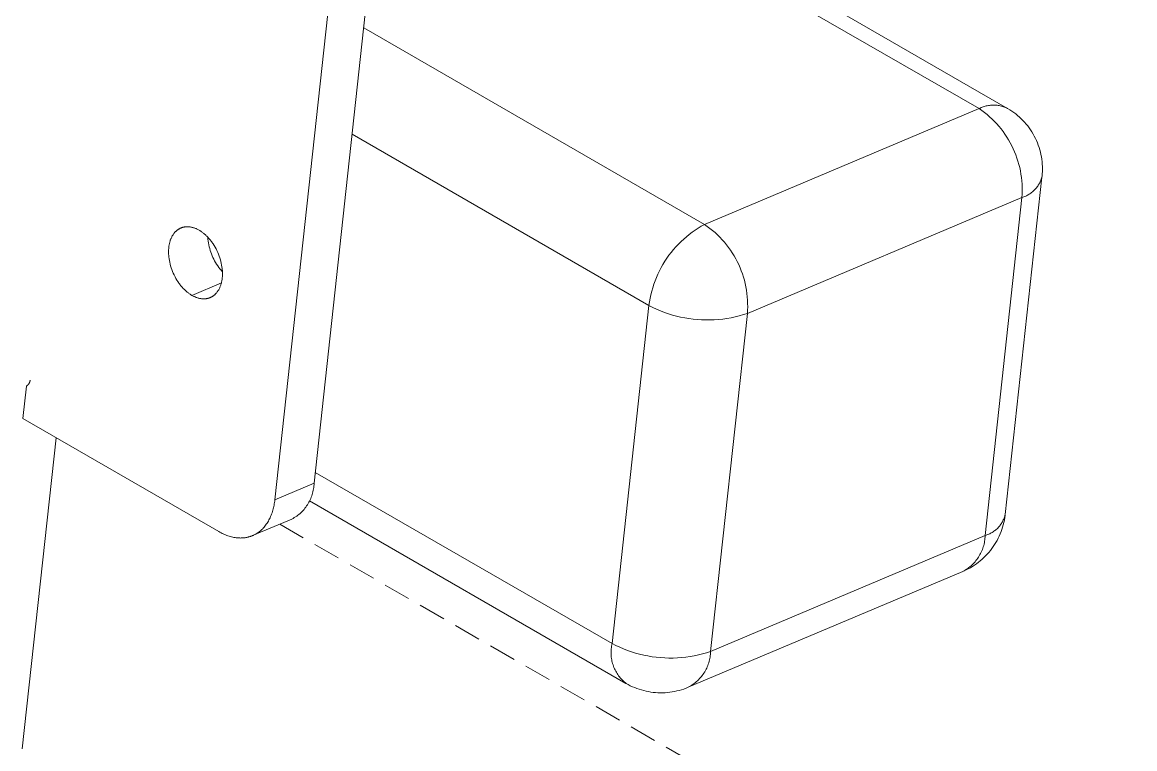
# Model space of a CAD drawing. Header units: millimetres. Extents: x -30 to 4992, y -440 to 3111.
# Drawn here: x 1571.4 to 1623.6, y 75.3 to 109.5 of the extents above; entities that cross this region are included whole.
import ezdxf

# ---------------------------------------------------------------- set-up
doc = ezdxf.new("R2010")
doc.units = ezdxf.units.MM
doc.linetypes.add('HIDDEN', pattern=[1.905, 1.27, -0.635])
doc.layers.add('ZANO_R', color=7, linetype='Continuous', lineweight=0)
doc.layers.add('ZANO_R_przerywana', color=7, linetype='HIDDEN', lineweight=0)

msp = doc.modelspace()

# ---------------------------------------------------------------- linework, layer by layer
at = {"layer": 'ZANO_R'}
for p, q in [((1585.113, 87.815), (1606.49, 284.129)), ((1583.271, 87.038), (1604.605, 282.949)), ((1608.226, 110.872), (1617.663, 105.424)), ((1616.33, 105.415), (1607.448, 110.543)), ((1587.442, 109.208), (1603.441, 99.971)), ((1616.518, 105.495), (1616.567, 105.511)), ((1616.567, 105.511), (1616.616, 105.525)), ((1616.616, 105.525), (1616.666, 105.538)), ((1616.666, 105.538), (1616.716, 105.549)), ((1616.716, 105.549), (1616.766, 105.558)), ((1616.766, 105.558), (1616.817, 105.565)), ((1616.817, 105.565), (1616.868, 105.571)), ((1616.868, 105.571), (1616.919, 105.575)), ((1616.919, 105.575), (1616.97, 105.577)), ((1616.97, 105.577), (1617.021, 105.577)), ((1617.021, 105.577), (1617.072, 105.576)), ((1617.072, 105.576), (1617.124, 105.572)), ((1617.124, 105.572), (1617.174, 105.567)), ((1617.174, 105.567), (1617.225, 105.561)), ((1617.225, 105.561), (1617.276, 105.552)), ((1617.276, 105.552), (1617.326, 105.542)), ((1617.326, 105.542), (1617.376, 105.53)), ((1617.376, 105.53), (1617.425, 105.517)), ((1617.425, 105.517), (1617.474, 105.501)), ((1617.474, 105.501), (1617.522, 105.484)), ((1603.441, 99.971), (1616.33, 105.415)), ((1616.33, 105.415), (1616.376, 105.438)), ((1616.33, 105.415), (1616.458, 105.325)), ((1616.376, 105.438), (1616.423, 105.459)), ((1616.423, 105.459), (1616.47, 105.478)), ((1616.458, 105.325), (1616.583, 105.231)), ((1616.47, 105.478), (1616.518, 105.495)), ((1616.583, 105.231), (1616.705, 105.133)), ((1616.705, 105.133), (1616.824, 105.03)), ((1616.824, 105.03), (1616.939, 104.923)), ((1617.522, 105.484), (1617.57, 105.466)), ((1617.57, 105.466), (1617.617, 105.445)), ((1617.617, 105.445), (1617.663, 105.424)), ((1617.67, 105.42), (1617.768, 105.36)), ((1617.768, 105.36), (1617.864, 105.298)), ((1617.864, 105.298), (1617.957, 105.232)), ((1617.957, 105.232), (1618.049, 105.163)), ((1618.049, 105.163), (1618.137, 105.091)), ((1618.137, 105.091), (1618.224, 105.016)), ((1618.224, 105.016), (1618.307, 104.937)), ((1616.939, 104.923), (1617.05, 104.813)), ((1617.05, 104.813), (1617.157, 104.699)), ((1617.157, 104.699), (1617.261, 104.581)), ((1617.261, 104.581), (1617.36, 104.46)), ((1617.36, 104.46), (1617.456, 104.336)), ((1618.307, 104.937), (1618.388, 104.856)), ((1618.388, 104.856), (1618.466, 104.772)), ((1618.466, 104.772), (1618.541, 104.686)), ((1618.541, 104.686), (1618.613, 104.597)), ((1618.613, 104.597), (1618.681, 104.505)), ((1618.681, 104.505), (1618.747, 104.411)), ((1600.831, 96.163), (1586.897, 104.207)), ((1617.456, 104.336), (1617.547, 104.208)), ((1617.547, 104.208), (1617.633, 104.077)), ((1617.633, 104.077), (1617.715, 103.944)), ((1617.715, 103.944), (1617.793, 103.808)), ((1618.747, 104.411), (1618.809, 104.315)), ((1618.809, 104.315), (1618.868, 104.217)), ((1618.868, 104.217), (1618.923, 104.117)), ((1618.923, 104.117), (1618.975, 104.015)), ((1618.975, 104.015), (1619.023, 103.911)), ((1617.793, 103.808), (1617.866, 103.669)), ((1617.866, 103.669), (1617.934, 103.528)), ((1617.934, 103.528), (1617.997, 103.384)), ((1619.023, 103.911), (1619.068, 103.806)), ((1619.068, 103.806), (1619.109, 103.699)), ((1619.109, 103.699), (1619.146, 103.591)), ((1619.146, 103.591), (1619.179, 103.481)), ((1619.179, 103.481), (1619.209, 103.371)), ((1617.997, 103.384), (1618.055, 103.239)), ((1618.055, 103.239), (1618.108, 103.092)), ((1618.108, 103.092), (1618.157, 102.942)), ((1618.157, 102.942), (1618.2, 102.792)), ((1619.209, 103.371), (1619.234, 103.259)), ((1619.234, 103.259), (1619.256, 103.147)), ((1619.256, 103.147), (1619.274, 103.034)), ((1619.274, 103.034), (1619.288, 102.92)), ((1619.288, 102.92), (1619.297, 102.806)), ((1618.2, 102.792), (1618.238, 102.64)), ((1618.238, 102.64), (1618.271, 102.487)), ((1618.271, 102.487), (1618.298, 102.332)), ((1619.297, 102.806), (1619.303, 102.692)), ((1619.303, 102.463), (1619.297, 102.349)), ((1619.303, 102.692), (1619.305, 102.577)), ((1619.305, 102.577), (1619.303, 102.463)), ((1619.283, 102.193), (1617.558, 86.353)), ((1618.298, 102.332), (1618.321, 102.177)), ((1618.321, 102.177), (1618.338, 102.021)), ((1618.338, 102.021), (1618.35, 101.865)), ((1618.35, 101.865), (1618.356, 101.708)), ((1619.133, 101.848), (1619.108, 101.809)), ((1619.156, 101.889), (1619.133, 101.848)), ((1619.177, 101.93), (1619.156, 101.889)), ((1619.197, 101.971), (1619.177, 101.93)), ((1619.216, 102.014), (1619.197, 101.971)), ((1619.233, 102.057), (1619.216, 102.014)), ((1619.249, 102.101), (1619.233, 102.057)), ((1619.263, 102.145), (1619.249, 102.101)), ((1619.276, 102.19), (1619.263, 102.145)), ((1619.287, 102.235), (1619.276, 102.19)), ((1619.297, 102.349), (1619.287, 102.235)), ((1618.353, 101.395), (1618.343, 101.239)), ((1618.357, 101.552), (1618.353, 101.395)), ((1618.356, 101.708), (1618.357, 101.552)), ((1618.56, 101.322), (1618.518, 101.302)), ((1618.601, 101.343), (1618.56, 101.322)), ((1618.642, 101.365), (1618.601, 101.343)), ((1618.682, 101.389), (1618.642, 101.365)), ((1618.721, 101.414), (1618.682, 101.389)), ((1618.759, 101.44), (1618.721, 101.414)), ((1618.796, 101.468), (1618.759, 101.44)), ((1618.832, 101.497), (1618.796, 101.468)), ((1618.868, 101.527), (1618.832, 101.497)), ((1618.902, 101.559), (1618.868, 101.527)), ((1618.935, 101.591), (1618.902, 101.559)), ((1618.967, 101.625), (1618.935, 101.591)), ((1618.998, 101.66), (1618.967, 101.625)), ((1619.027, 101.695), (1618.998, 101.66)), ((1619.055, 101.732), (1619.027, 101.695)), ((1619.082, 101.77), (1619.055, 101.732)), ((1619.108, 101.809), (1619.082, 101.77)), ((1618.343, 101.239), (1605.455, 95.794)), ((1616.614, 85.357), (1618.343, 101.239)), ((1618.388, 101.252), (1618.343, 101.239)), ((1618.432, 101.267), (1618.388, 101.252)), ((1618.475, 101.284), (1618.432, 101.267)), ((1618.518, 101.302), (1618.475, 101.284)), ((1578.753, 99.75), (1578.765, 99.757)), ((1578.765, 99.757), (1578.778, 99.765)), ((1578.778, 99.765), (1578.791, 99.772)), ((1578.791, 99.772), (1578.805, 99.779)), ((1578.805, 99.779), (1578.818, 99.786)), ((1578.818, 99.786), (1578.831, 99.792)), ((1578.831, 99.792), (1578.845, 99.798)), ((1578.845, 99.798), (1578.859, 99.804)), ((1578.859, 99.804), (1578.872, 99.81)), ((1578.872, 99.81), (1578.886, 99.815)), ((1578.886, 99.815), (1578.9, 99.82)), ((1578.9, 99.82), (1578.914, 99.825)), ((1578.914, 99.825), (1578.928, 99.83)), ((1578.928, 99.83), (1578.943, 99.834)), ((1578.943, 99.834), (1578.957, 99.838)), ((1578.957, 99.838), (1578.971, 99.842)), ((1578.971, 99.842), (1578.986, 99.845)), ((1578.986, 99.845), (1579.001, 99.848)), ((1579.001, 99.848), (1579.015, 99.851)), ((1579.015, 99.851), (1579.03, 99.853)), ((1579.03, 99.853), (1579.045, 99.856)), ((1579.045, 99.856), (1579.059, 99.858)), ((1579.059, 99.858), (1579.074, 99.859)), ((1579.074, 99.859), (1579.089, 99.861)), ((1579.089, 99.861), (1579.104, 99.862)), ((1579.104, 99.862), (1579.119, 99.863)), ((1579.119, 99.863), (1579.134, 99.864)), ((1579.134, 99.864), (1579.149, 99.864)), ((1579.149, 99.864), (1579.165, 99.864)), ((1579.165, 99.864), (1579.18, 99.864)), ((1579.18, 99.864), (1579.21, 99.863)), ((1579.21, 99.863), (1579.241, 99.86)), ((1579.241, 99.86), (1579.271, 99.857)), ((1579.271, 99.857), (1579.302, 99.853)), ((1579.302, 99.853), (1579.332, 99.848)), ((1579.332, 99.848), (1579.362, 99.842)), ((1579.362, 99.842), (1579.393, 99.834)), ((1579.393, 99.834), (1579.423, 99.826)), ((1579.423, 99.826), (1579.453, 99.817)), ((1579.453, 99.817), (1579.483, 99.808)), ((1579.483, 99.808), (1579.513, 99.797)), ((1579.513, 99.797), (1579.542, 99.786)), ((1579.542, 99.786), (1579.571, 99.773)), ((1579.571, 99.773), (1579.601, 99.76)), ((1579.601, 99.76), (1579.629, 99.747)), ((1603.002, 99.704), (1603.145, 99.798)), ((1603.145, 99.798), (1603.292, 99.887)), ((1603.292, 99.887), (1603.441, 99.971)), ((1603.441, 99.971), (1603.569, 99.881)), ((1603.569, 99.881), (1603.695, 99.787)), ((1603.695, 99.787), (1603.817, 99.688)), ((1578.364, 99.225), (1578.376, 99.256)), ((1578.376, 99.256), (1578.387, 99.288)), ((1578.387, 99.288), (1578.4, 99.318)), ((1578.4, 99.318), (1578.413, 99.348)), ((1578.413, 99.348), (1578.428, 99.378)), ((1578.428, 99.378), (1578.443, 99.407)), ((1578.443, 99.407), (1578.458, 99.435)), ((1578.458, 99.435), (1578.475, 99.463)), ((1578.475, 99.463), (1578.492, 99.49)), ((1578.492, 99.49), (1578.51, 99.517)), ((1578.51, 99.517), (1578.528, 99.542)), ((1578.528, 99.542), (1578.548, 99.567)), ((1578.548, 99.567), (1578.568, 99.591)), ((1578.568, 99.591), (1578.578, 99.603)), ((1578.578, 99.603), (1578.589, 99.614)), ((1578.589, 99.614), (1578.599, 99.625)), ((1578.599, 99.625), (1578.61, 99.636)), ((1578.61, 99.636), (1578.621, 99.647)), ((1578.621, 99.647), (1578.632, 99.658)), ((1578.632, 99.658), (1578.644, 99.668)), ((1578.644, 99.668), (1578.655, 99.678)), ((1578.655, 99.678), (1578.667, 99.688)), ((1578.667, 99.688), (1578.679, 99.697)), ((1578.679, 99.697), (1578.691, 99.707)), ((1578.691, 99.707), (1578.703, 99.716)), ((1578.703, 99.716), (1578.715, 99.725)), ((1578.715, 99.725), (1578.727, 99.733)), ((1578.727, 99.733), (1578.74, 99.742)), ((1578.74, 99.742), (1578.753, 99.75)), ((1579.629, 99.747), (1579.658, 99.732)), ((1579.658, 99.732), (1579.686, 99.717)), ((1579.686, 99.717), (1579.714, 99.702)), ((1579.714, 99.702), (1579.742, 99.685)), ((1579.742, 99.685), (1579.77, 99.668)), ((1579.77, 99.668), (1579.798, 99.649)), ((1579.798, 99.649), (1579.826, 99.63)), ((1579.826, 99.63), (1579.854, 99.61)), ((1579.854, 99.61), (1579.883, 99.589)), ((1579.883, 99.589), (1579.911, 99.567)), ((1579.911, 99.567), (1579.939, 99.544)), ((1579.939, 99.544), (1579.968, 99.52)), ((1579.968, 99.52), (1579.996, 99.496)), ((1579.996, 99.496), (1580.024, 99.47)), ((1580.024, 99.47), (1580.052, 99.443)), ((1580.052, 99.443), (1580.081, 99.416)), ((1580.081, 99.416), (1580.108, 99.387)), ((1580.108, 99.387), (1580.136, 99.358)), ((1580.132, 99.28), (1580.125, 99.369)), ((1580.142, 99.191), (1580.132, 99.28)), ((1580.136, 99.358), (1580.164, 99.327)), ((1580.164, 99.327), (1580.191, 99.296)), ((1580.191, 99.296), (1580.218, 99.264)), ((1580.218, 99.264), (1580.245, 99.232)), ((1580.245, 99.232), (1580.271, 99.198)), ((1602.338, 99.166), (1602.463, 99.282)), ((1602.463, 99.282), (1602.592, 99.395)), ((1602.592, 99.395), (1602.725, 99.503)), ((1602.725, 99.503), (1602.862, 99.606)), ((1602.862, 99.606), (1603.002, 99.704)), ((1603.817, 99.688), (1603.935, 99.586)), ((1603.935, 99.586), (1604.05, 99.479)), ((1604.05, 99.479), (1604.161, 99.369)), ((1604.161, 99.369), (1604.269, 99.254)), ((1604.269, 99.254), (1604.372, 99.137)), ((1578.282, 98.717), (1578.283, 98.754)), ((1578.282, 98.68), (1578.282, 98.717)), ((1578.283, 98.754), (1578.285, 98.79)), ((1578.285, 98.79), (1578.287, 98.825)), ((1578.287, 98.825), (1578.29, 98.86)), ((1578.29, 98.86), (1578.293, 98.894)), ((1578.293, 98.894), (1578.297, 98.928)), ((1578.297, 98.928), (1578.302, 98.962)), ((1578.302, 98.962), (1578.307, 98.995)), ((1578.307, 98.995), (1578.313, 99.029)), ((1578.313, 99.029), (1578.32, 99.062)), ((1578.32, 99.062), (1578.327, 99.095)), ((1578.327, 99.095), (1578.336, 99.128)), ((1578.336, 99.128), (1578.344, 99.161)), ((1578.344, 99.161), (1578.354, 99.193)), ((1578.354, 99.193), (1578.364, 99.225)), ((1580.155, 99.102), (1580.142, 99.191)), ((1580.171, 99.014), (1580.155, 99.102)), ((1580.19, 98.926), (1580.171, 99.014)), ((1580.212, 98.839), (1580.19, 98.926)), ((1580.236, 98.753), (1580.212, 98.839)), ((1580.264, 98.668), (1580.236, 98.753)), ((1580.271, 99.198), (1580.297, 99.163)), ((1580.297, 99.163), (1580.323, 99.128)), ((1580.323, 99.128), (1580.348, 99.092)), ((1580.348, 99.092), (1580.373, 99.056)), ((1580.373, 99.056), (1580.421, 98.98)), ((1580.421, 98.98), (1580.467, 98.903)), ((1580.467, 98.903), (1580.511, 98.823)), ((1580.511, 98.823), (1580.552, 98.741)), ((1580.552, 98.741), (1580.59, 98.658)), ((1601.878, 98.659), (1601.986, 98.791)), ((1601.986, 98.791), (1602.099, 98.92)), ((1602.099, 98.92), (1602.216, 99.045)), ((1602.216, 99.045), (1602.338, 99.166)), ((1604.372, 99.137), (1604.472, 99.016)), ((1604.472, 99.016), (1604.567, 98.891)), ((1604.567, 98.891), (1604.658, 98.764)), ((1604.658, 98.764), (1604.744, 98.633)), ((1578.283, 98.642), (1578.282, 98.68)), ((1578.284, 98.603), (1578.283, 98.642)), ((1578.286, 98.564), (1578.284, 98.603)), ((1578.288, 98.525), (1578.286, 98.564)), ((1578.292, 98.485), (1578.288, 98.525)), ((1578.296, 98.445), (1578.292, 98.485)), ((1578.306, 98.363), (1578.296, 98.445)), ((1578.32, 98.28), (1578.306, 98.363)), ((1578.337, 98.195), (1578.32, 98.28)), ((1578.357, 98.11), (1578.337, 98.195)), ((1580.295, 98.583), (1580.264, 98.668)), ((1580.328, 98.5), (1580.295, 98.583)), ((1580.364, 98.418), (1580.328, 98.5)), ((1580.404, 98.337), (1580.364, 98.418)), ((1580.445, 98.258), (1580.404, 98.337)), ((1580.49, 98.18), (1580.445, 98.258)), ((1580.59, 98.658), (1580.626, 98.573)), ((1580.626, 98.573), (1580.658, 98.488)), ((1580.658, 98.488), (1580.688, 98.402)), ((1580.688, 98.402), (1580.714, 98.316)), ((1580.714, 98.316), (1580.738, 98.23)), ((1580.738, 98.23), (1580.758, 98.145)), ((1601.491, 98.094), (1601.58, 98.24)), ((1601.58, 98.24), (1601.675, 98.383)), ((1601.675, 98.383), (1601.774, 98.523)), ((1601.774, 98.523), (1601.878, 98.659)), ((1604.744, 98.633), (1604.826, 98.499)), ((1604.826, 98.499), (1604.904, 98.363)), ((1604.904, 98.363), (1604.977, 98.224)), ((1604.977, 98.224), (1605.045, 98.083)), ((1578.38, 98.024), (1578.357, 98.11)), ((1578.406, 97.938), (1578.38, 98.024)), ((1578.436, 97.852), (1578.406, 97.938)), ((1578.468, 97.767), (1578.436, 97.852)), ((1578.504, 97.682), (1578.468, 97.767)), ((1578.543, 97.599), (1578.504, 97.682)), ((1580.537, 98.104), (1580.49, 98.18)), ((1580.587, 98.029), (1580.537, 98.104)), ((1580.639, 97.956), (1580.587, 98.029)), ((1580.694, 97.885), (1580.639, 97.956)), ((1580.751, 97.816), (1580.694, 97.885)), ((1580.81, 97.749), (1580.751, 97.816)), ((1580.758, 98.145), (1580.774, 98.061)), ((1580.774, 98.061), (1580.788, 97.977)), ((1580.788, 97.977), (1580.799, 97.895)), ((1580.799, 97.895), (1580.803, 97.855)), ((1580.803, 97.855), (1580.806, 97.815)), ((1580.806, 97.815), (1580.809, 97.776)), ((1580.809, 97.776), (1580.811, 97.737)), ((1580.811, 97.737), (1580.812, 97.698)), ((1580.812, 97.698), (1580.812, 97.661)), ((1601.253, 97.639), (1601.327, 97.793)), ((1601.327, 97.793), (1601.406, 97.945)), ((1601.406, 97.945), (1601.491, 98.094)), ((1605.045, 98.083), (1605.108, 97.94)), ((1605.108, 97.94), (1605.166, 97.794)), ((1605.166, 97.794), (1605.22, 97.647)), ((1578.584, 97.517), (1578.543, 97.599)), ((1578.627, 97.438), (1578.584, 97.517)), ((1578.673, 97.36), (1578.627, 97.438)), ((1578.721, 97.284), (1578.673, 97.36)), ((1578.746, 97.248), (1578.721, 97.284)), ((1578.771, 97.212), (1578.746, 97.248)), ((1578.797, 97.177), (1578.771, 97.212)), ((1578.823, 97.142), (1578.797, 97.177)), ((1578.849, 97.109), (1578.823, 97.142)), ((1579.38, 96.639), (1580.761, 97.222)), ((1580.74, 97.147), (1580.73, 97.115)), ((1580.75, 97.18), (1580.74, 97.147)), ((1580.759, 97.212), (1580.75, 97.18)), ((1580.767, 97.245), (1580.759, 97.212)), ((1580.774, 97.278), (1580.767, 97.245)), ((1580.781, 97.311), (1580.774, 97.278)), ((1580.787, 97.345), (1580.781, 97.311)), ((1580.792, 97.379), (1580.787, 97.345)), ((1580.797, 97.412), (1580.792, 97.379)), ((1580.801, 97.446), (1580.797, 97.412)), ((1580.805, 97.48), (1580.801, 97.446)), ((1580.807, 97.515), (1580.805, 97.48)), ((1580.809, 97.551), (1580.807, 97.515)), ((1580.811, 97.587), (1580.809, 97.551)), ((1580.812, 97.623), (1580.811, 97.587)), ((1580.812, 97.661), (1580.812, 97.623)), ((1601.009, 96.999), (1601.062, 97.162)), ((1601.062, 97.162), (1601.12, 97.323)), ((1601.12, 97.323), (1601.184, 97.482)), ((1601.184, 97.482), (1601.253, 97.639)), ((1605.22, 97.647), (1605.268, 97.498)), ((1605.268, 97.498), (1605.311, 97.347)), ((1605.311, 97.347), (1605.349, 97.195)), ((1605.349, 97.195), (1605.382, 97.042)), ((1578.876, 97.076), (1578.849, 97.109)), ((1578.903, 97.044), (1578.876, 97.076)), ((1578.93, 97.013), (1578.903, 97.044)), ((1578.958, 96.982), (1578.93, 97.013)), ((1578.986, 96.953), (1578.958, 96.982)), ((1579.014, 96.925), (1578.986, 96.953)), ((1579.042, 96.897), (1579.014, 96.925)), ((1579.07, 96.87), (1579.042, 96.897)), ((1579.098, 96.845), (1579.07, 96.87)), ((1579.127, 96.82), (1579.098, 96.845)), ((1579.155, 96.796), (1579.127, 96.82)), ((1579.183, 96.773), (1579.155, 96.796)), ((1579.212, 96.751), (1579.183, 96.773)), ((1579.24, 96.73), (1579.212, 96.751)), ((1579.268, 96.71), (1579.24, 96.73)), ((1579.297, 96.691), (1579.268, 96.71)), ((1579.325, 96.672), (1579.297, 96.691)), ((1579.353, 96.655), (1579.325, 96.672)), ((1579.38, 96.639), (1579.353, 96.655)), ((1579.408, 96.623), (1579.38, 96.639)), ((1579.436, 96.608), (1579.408, 96.623)), ((1580.392, 96.624), (1580.379, 96.616)), ((1580.404, 96.633), (1580.392, 96.624)), ((1580.416, 96.643), (1580.404, 96.633)), ((1580.427, 96.652), (1580.416, 96.643)), ((1580.439, 96.662), (1580.427, 96.652)), ((1580.45, 96.672), (1580.439, 96.662)), ((1580.462, 96.683), (1580.45, 96.672)), ((1580.473, 96.693), (1580.462, 96.683)), ((1580.484, 96.704), (1580.473, 96.693)), ((1580.495, 96.715), (1580.484, 96.704)), ((1580.505, 96.726), (1580.495, 96.715)), ((1580.516, 96.738), (1580.505, 96.726)), ((1580.526, 96.749), (1580.516, 96.738)), ((1580.546, 96.773), (1580.526, 96.749)), ((1580.566, 96.798), (1580.546, 96.773)), ((1580.584, 96.824), (1580.566, 96.798)), ((1580.602, 96.85), (1580.584, 96.824)), ((1580.62, 96.877), (1580.602, 96.85)), ((1580.636, 96.905), (1580.62, 96.877)), ((1580.652, 96.933), (1580.636, 96.905)), ((1580.667, 96.962), (1580.652, 96.933)), ((1580.681, 96.992), (1580.667, 96.962)), ((1580.694, 97.022), (1580.681, 96.992)), ((1580.707, 97.053), (1580.694, 97.022)), ((1580.719, 97.084), (1580.707, 97.053)), ((1580.73, 97.115), (1580.719, 97.084)), ((1600.885, 96.501), (1600.921, 96.668)), ((1600.921, 96.668), (1600.962, 96.834)), ((1600.962, 96.834), (1601.009, 96.999)), ((1605.382, 97.042), (1605.41, 96.888)), ((1605.41, 96.888), (1605.432, 96.733)), ((1605.432, 96.733), (1605.449, 96.577)), ((1579.465, 96.594), (1579.436, 96.608)), ((1579.494, 96.58), (1579.465, 96.594)), ((1579.523, 96.567), (1579.494, 96.58)), ((1579.552, 96.555), (1579.523, 96.567)), ((1579.582, 96.543), (1579.552, 96.555)), ((1579.611, 96.533), (1579.582, 96.543)), ((1579.641, 96.523), (1579.611, 96.533)), ((1579.671, 96.514), (1579.641, 96.523)), ((1579.702, 96.506), (1579.671, 96.514)), ((1579.732, 96.499), (1579.702, 96.506)), ((1579.762, 96.492), (1579.732, 96.499)), ((1579.793, 96.487), (1579.762, 96.492)), ((1579.823, 96.483), (1579.793, 96.487)), ((1579.854, 96.48), (1579.823, 96.483)), ((1579.884, 96.478), (1579.854, 96.48)), ((1579.914, 96.476), (1579.884, 96.478)), ((1579.93, 96.476), (1579.914, 96.476)), ((1579.945, 96.476), (1579.93, 96.476)), ((1579.96, 96.477), (1579.945, 96.476)), ((1579.975, 96.477), (1579.96, 96.477)), ((1579.99, 96.478), (1579.975, 96.477)), ((1580.005, 96.479), (1579.99, 96.478)), ((1580.02, 96.481), (1580.005, 96.479)), ((1580.035, 96.482), (1580.02, 96.481)), ((1580.05, 96.484), (1580.035, 96.482)), ((1580.064, 96.487), (1580.05, 96.484)), ((1580.079, 96.489), (1580.064, 96.487)), ((1580.094, 96.492), (1580.079, 96.489)), ((1580.108, 96.495), (1580.094, 96.492)), ((1580.123, 96.499), (1580.108, 96.495)), ((1580.137, 96.502), (1580.123, 96.499)), ((1580.152, 96.506), (1580.137, 96.502)), ((1580.166, 96.51), (1580.152, 96.506)), ((1580.18, 96.515), (1580.166, 96.51)), ((1580.194, 96.52), (1580.18, 96.515)), ((1580.208, 96.525), (1580.194, 96.52)), ((1580.222, 96.53), (1580.208, 96.525)), ((1580.236, 96.536), (1580.222, 96.53)), ((1580.249, 96.542), (1580.236, 96.536)), ((1580.263, 96.548), (1580.249, 96.542)), ((1580.276, 96.554), (1580.263, 96.548)), ((1580.29, 96.561), (1580.276, 96.554)), ((1580.303, 96.568), (1580.29, 96.561)), ((1580.316, 96.575), (1580.303, 96.568)), ((1580.329, 96.583), (1580.316, 96.575)), ((1580.342, 96.591), (1580.329, 96.583)), ((1580.354, 96.599), (1580.342, 96.591)), ((1580.367, 96.607), (1580.354, 96.599)), ((1580.379, 96.616), (1580.367, 96.607)), ((1599.101, 80.281), (1600.831, 96.163)), ((1600.831, 96.163), (1600.855, 96.332)), ((1601.008, 96.073), (1600.831, 96.163)), ((1600.855, 96.332), (1600.885, 96.501)), ((1605.449, 96.577), (1605.461, 96.421)), ((1605.461, 96.421), (1605.467, 96.264)), ((1605.468, 96.107), (1605.464, 95.951)), ((1605.467, 96.264), (1605.468, 96.107)), ((1601.188, 95.989), (1601.008, 96.073)), ((1601.371, 95.912), (1601.188, 95.989)), ((1601.557, 95.84), (1601.371, 95.912)), ((1601.744, 95.775), (1601.557, 95.84)), ((1601.934, 95.717), (1601.744, 95.775)), ((1602.126, 95.665), (1601.934, 95.717)), ((1602.319, 95.619), (1602.126, 95.665)), ((1602.514, 95.58), (1602.319, 95.619)), ((1602.71, 95.548), (1602.514, 95.58)), ((1605.455, 95.794), (1603.725, 79.913)), ((1604.687, 95.591), (1604.491, 95.557)), ((1604.881, 95.632), (1604.687, 95.591)), ((1605.074, 95.68), (1604.881, 95.632)), ((1605.265, 95.734), (1605.074, 95.68)), ((1605.455, 95.794), (1605.265, 95.734)), ((1605.464, 95.951), (1605.455, 95.794)), ((1602.907, 95.522), (1602.71, 95.548)), ((1603.105, 95.503), (1602.907, 95.522)), ((1603.303, 95.49), (1603.105, 95.503)), ((1603.502, 95.484), (1603.303, 95.49)), ((1603.7, 95.485), (1603.502, 95.484)), ((1603.899, 95.493), (1603.7, 95.485)), ((1604.097, 95.508), (1603.899, 95.493)), ((1604.294, 95.529), (1604.097, 95.508)), ((1604.491, 95.557), (1604.294, 95.529)), ((1571.69, 92.443), (1571.681, 92.434)), ((1571.698, 92.453), (1571.69, 92.443)), ((1571.706, 92.464), (1571.698, 92.453)), ((1571.714, 92.474), (1571.706, 92.464)), ((1571.722, 92.485), (1571.714, 92.474)), ((1571.729, 92.496), (1571.722, 92.485)), ((1571.736, 92.507), (1571.729, 92.496)), ((1571.742, 92.519), (1571.736, 92.507)), ((1571.748, 92.531), (1571.742, 92.519)), ((1571.753, 92.542), (1571.748, 92.531)), ((1571.758, 92.555), (1571.753, 92.542)), ((1571.763, 92.567), (1571.758, 92.555)), ((1571.767, 92.579), (1571.763, 92.567)), ((1571.771, 92.592), (1571.767, 92.579)), ((1571.775, 92.605), (1571.771, 92.592)), ((1571.778, 92.617), (1571.775, 92.605)), ((1571.78, 92.63), (1571.778, 92.617)), ((1571.782, 92.643), (1571.78, 92.63)), ((1571.784, 92.656), (1571.782, 92.643)), ((1571.61, 92.375), (1571.444, 90.852)), ((1571.621, 92.382), (1571.61, 92.375)), ((1571.632, 92.39), (1571.621, 92.382)), ((1571.642, 92.398), (1571.632, 92.39)), ((1571.652, 92.406), (1571.642, 92.398)), ((1571.662, 92.415), (1571.652, 92.406)), ((1571.672, 92.424), (1571.662, 92.415)), ((1571.681, 92.434), (1571.672, 92.424)), ((1571.444, 90.852), (1580.64, 85.542)), ((1573.004, 89.951), (1571.413, 75.341)), ((1585.168, 88.326), (1599.101, 80.281)), ((1585.113, 87.815), (1583.271, 87.038)), ((1585.105, 87.682), (1585.11, 87.748)), ((1585.11, 87.748), (1585.113, 87.815)), ((1584.983, 87.161), (1585.006, 87.224)), ((1585.006, 87.224), (1585.027, 87.288)), ((1585.027, 87.288), (1585.046, 87.352)), ((1585.046, 87.352), (1585.062, 87.417)), ((1585.062, 87.417), (1585.076, 87.483)), ((1585.076, 87.483), (1585.088, 87.549)), ((1585.088, 87.549), (1585.098, 87.615)), ((1585.098, 87.615), (1585.105, 87.682)), ((1583.208, 86.665), (1583.222, 86.726)), ((1583.222, 86.726), (1583.234, 86.788)), ((1583.234, 86.788), (1583.245, 86.85)), ((1583.245, 86.85), (1583.255, 86.912)), ((1583.255, 86.912), (1583.264, 86.975)), ((1583.264, 86.975), (1583.271, 87.038)), ((1584.725, 86.692), (1584.764, 86.747)), ((1584.764, 86.747), (1584.802, 86.803)), ((1584.802, 86.803), (1584.837, 86.86)), ((1584.837, 86.86), (1584.87, 86.918)), ((1584.87, 86.918), (1584.902, 86.977)), ((1599.754, 78.413), (1584.897, 86.991)), ((1584.902, 86.977), (1584.931, 87.037)), ((1584.931, 87.037), (1584.958, 87.099)), ((1584.958, 87.099), (1584.983, 87.161)), ((1583.022, 86.142), (1583.048, 86.196)), ((1583.048, 86.196), (1583.073, 86.252)), ((1583.073, 86.252), (1583.097, 86.309)), ((1583.097, 86.309), (1583.119, 86.367)), ((1583.119, 86.367), (1583.139, 86.425)), ((1583.139, 86.425), (1583.158, 86.484)), ((1583.158, 86.484), (1583.176, 86.544)), ((1583.176, 86.544), (1583.193, 86.604)), ((1583.193, 86.604), (1583.208, 86.665)), ((1584.127, 86.163), (1584.185, 86.197)), ((1584.185, 86.197), (1584.241, 86.233)), ((1584.241, 86.233), (1584.296, 86.272)), ((1584.296, 86.272), (1584.35, 86.312)), ((1584.35, 86.312), (1584.403, 86.353)), ((1584.403, 86.353), (1584.454, 86.397)), ((1584.454, 86.397), (1584.503, 86.442)), ((1584.503, 86.442), (1584.551, 86.489)), ((1584.551, 86.489), (1584.597, 86.538)), ((1584.597, 86.538), (1584.642, 86.588)), ((1584.642, 86.588), (1584.684, 86.639)), ((1584.684, 86.639), (1584.725, 86.692)), ((1617.504, 86.176), (1617.487, 86.133)), ((1617.52, 86.219), (1617.504, 86.176)), ((1617.538, 86.199), (1617.519, 86.087)), ((1617.534, 86.264), (1617.52, 86.219)), ((1617.547, 86.308), (1617.534, 86.264)), ((1617.553, 86.312), (1617.538, 86.199)), ((1617.558, 86.353), (1617.547, 86.308)), ((1584.068, 86.131), (1582.227, 85.353)), ((1582.664, 85.643), (1582.684, 85.663)), ((1582.684, 85.663), (1582.704, 85.683)), ((1582.704, 85.683), (1582.724, 85.704)), ((1582.724, 85.704), (1582.743, 85.725)), ((1582.743, 85.725), (1582.762, 85.747)), ((1582.762, 85.747), (1582.8, 85.791)), ((1582.8, 85.791), (1582.835, 85.837)), ((1582.835, 85.837), (1582.87, 85.885)), ((1582.87, 85.885), (1582.903, 85.934)), ((1582.903, 85.934), (1582.935, 85.984)), ((1582.935, 85.984), (1582.966, 86.035)), ((1582.966, 86.035), (1582.995, 86.088)), ((1582.995, 86.088), (1583.022, 86.142)), ((1584.068, 86.131), (1584.127, 86.163)), ((1617.173, 85.677), (1617.138, 85.646)), ((1617.206, 85.71), (1617.173, 85.677)), ((1617.238, 85.744), (1617.206, 85.71)), ((1617.268, 85.778), (1617.238, 85.744)), ((1617.298, 85.814), (1617.268, 85.778)), ((1617.326, 85.851), (1617.298, 85.814)), ((1617.353, 85.889), (1617.326, 85.851)), ((1617.379, 85.927), (1617.353, 85.889)), ((1617.403, 85.967), (1617.379, 85.927)), ((1617.426, 86.007), (1617.403, 85.967)), ((1617.438, 85.756), (1617.404, 85.648)), ((1617.448, 86.048), (1617.426, 86.007)), ((1617.469, 85.866), (1617.438, 85.756)), ((1617.468, 86.09), (1617.448, 86.048)), ((1617.487, 86.133), (1617.468, 86.09)), ((1617.496, 85.976), (1617.469, 85.866)), ((1617.519, 86.087), (1617.496, 85.976)), ((1580.64, 85.542), (1580.692, 85.513)), ((1580.692, 85.513), (1580.744, 85.485)), ((1580.744, 85.485), (1580.797, 85.459)), ((1580.797, 85.459), (1580.85, 85.433)), ((1580.85, 85.433), (1580.904, 85.409)), ((1580.904, 85.409), (1580.958, 85.387)), ((1580.958, 85.387), (1581.013, 85.365)), ((1581.013, 85.365), (1581.068, 85.346)), ((1581.068, 85.346), (1581.123, 85.328)), ((1581.123, 85.328), (1581.179, 85.311)), ((1581.179, 85.311), (1581.235, 85.296)), ((1581.235, 85.296), (1581.291, 85.283)), ((1581.291, 85.283), (1581.347, 85.271)), ((1581.347, 85.271), (1581.404, 85.262)), ((1581.404, 85.262), (1581.46, 85.254)), ((1581.46, 85.254), (1581.517, 85.248)), ((1581.517, 85.248), (1581.573, 85.244)), ((1581.573, 85.244), (1581.629, 85.242)), ((1581.629, 85.242), (1581.657, 85.241)), ((1581.657, 85.241), (1581.685, 85.242)), ((1581.685, 85.242), (1581.713, 85.242)), ((1581.713, 85.242), (1581.741, 85.243)), ((1581.741, 85.243), (1581.769, 85.245)), ((1581.769, 85.245), (1581.797, 85.247)), ((1581.797, 85.247), (1581.825, 85.25)), ((1581.825, 85.25), (1581.852, 85.253)), ((1581.852, 85.253), (1581.88, 85.257)), ((1581.88, 85.257), (1581.907, 85.261)), ((1581.907, 85.261), (1581.934, 85.266)), ((1581.934, 85.266), (1581.961, 85.271)), ((1581.961, 85.271), (1581.988, 85.277)), ((1581.988, 85.277), (1582.015, 85.283)), ((1582.015, 85.283), (1582.042, 85.29)), ((1582.042, 85.29), (1582.068, 85.297)), ((1582.068, 85.297), (1582.095, 85.305)), ((1582.095, 85.305), (1582.121, 85.313)), ((1582.121, 85.313), (1582.147, 85.322)), ((1582.147, 85.322), (1582.173, 85.332)), ((1582.173, 85.332), (1582.199, 85.341)), ((1582.199, 85.341), (1582.224, 85.352)), ((1582.224, 85.352), (1582.25, 85.363)), ((1582.25, 85.363), (1582.275, 85.374)), ((1582.275, 85.374), (1582.299, 85.386)), ((1582.299, 85.386), (1582.324, 85.399)), ((1582.324, 85.399), (1582.349, 85.412)), ((1582.349, 85.412), (1582.373, 85.425)), ((1582.373, 85.425), (1582.397, 85.439)), ((1582.397, 85.439), (1582.42, 85.453)), ((1582.42, 85.453), (1582.444, 85.468)), ((1582.444, 85.468), (1582.467, 85.484)), ((1582.467, 85.484), (1582.49, 85.499)), ((1582.49, 85.499), (1582.513, 85.516)), ((1582.513, 85.516), (1582.535, 85.533)), ((1582.535, 85.533), (1582.557, 85.55)), ((1582.557, 85.55), (1582.579, 85.568)), ((1582.579, 85.568), (1582.601, 85.586)), ((1582.601, 85.586), (1582.622, 85.605)), ((1582.622, 85.605), (1582.643, 85.624)), ((1582.643, 85.624), (1582.664, 85.643)), ((1603.725, 79.913), (1616.614, 85.357)), ((1616.599, 85.157), (1616.589, 85.09)), ((1616.606, 85.223), (1616.599, 85.157)), ((1616.611, 85.29), (1616.606, 85.223)), ((1616.614, 85.357), (1616.611, 85.29)), ((1616.658, 85.371), (1616.614, 85.357)), ((1616.702, 85.386), (1616.658, 85.371)), ((1616.746, 85.403), (1616.702, 85.386)), ((1616.788, 85.421), (1616.746, 85.403)), ((1616.831, 85.44), (1616.788, 85.421)), ((1616.872, 85.461), (1616.831, 85.44)), ((1616.913, 85.484), (1616.872, 85.461)), ((1616.953, 85.507), (1616.913, 85.484)), ((1616.992, 85.533), (1616.953, 85.507)), ((1617.03, 85.559), (1616.992, 85.533)), ((1617.067, 85.587), (1617.03, 85.559)), ((1617.103, 85.616), (1617.067, 85.587)), ((1617.138, 85.646), (1617.103, 85.616)), ((1617.177, 85.129), (1617.121, 85.03)), ((1617.229, 85.229), (1617.177, 85.129)), ((1617.278, 85.332), (1617.229, 85.229)), ((1617.324, 85.436), (1617.278, 85.332)), ((1617.365, 85.541), (1617.324, 85.436)), ((1617.404, 85.648), (1617.365, 85.541)), ((1616.459, 84.64), (1616.432, 84.578)), ((1616.485, 84.702), (1616.459, 84.64)), ((1616.508, 84.765), (1616.485, 84.702)), ((1616.528, 84.829), (1616.508, 84.765)), ((1616.547, 84.893), (1616.528, 84.829)), ((1616.563, 84.959), (1616.547, 84.893)), ((1616.578, 85.024), (1616.563, 84.959)), ((1616.589, 85.09), (1616.578, 85.024)), ((1616.864, 84.656), (1616.791, 84.568)), ((1616.933, 84.746), (1616.864, 84.656)), ((1616.998, 84.838), (1616.933, 84.746)), ((1617.061, 84.933), (1616.998, 84.838)), ((1617.121, 85.03), (1617.061, 84.933)), ((1616.142, 84.128), (1616.097, 84.078)), ((1616.185, 84.18), (1616.142, 84.128)), ((1616.226, 84.233), (1616.185, 84.18)), ((1616.299, 84.099), (1616.208, 84.031)), ((1616.265, 84.288), (1616.226, 84.233)), ((1616.302, 84.343), (1616.265, 84.288)), ((1616.388, 84.17), (1616.299, 84.099)), ((1616.338, 84.4), (1616.302, 84.343)), ((1616.371, 84.459), (1616.338, 84.4)), ((1616.403, 84.518), (1616.371, 84.459)), ((1616.474, 84.244), (1616.388, 84.17)), ((1616.432, 84.578), (1616.403, 84.518)), ((1616.557, 84.321), (1616.474, 84.244)), ((1616.638, 84.4), (1616.557, 84.321)), ((1616.716, 84.483), (1616.638, 84.4)), ((1616.791, 84.568), (1616.716, 84.483)), ((1615.567, 83.672), (1602.681, 78.228)), ((1615.626, 83.704), (1615.567, 83.672)), ((1615.721, 83.741), (1615.618, 83.694)), ((1615.684, 83.738), (1615.626, 83.704)), ((1615.74, 83.774), (1615.684, 83.738)), ((1615.822, 83.792), (1615.721, 83.741)), ((1615.796, 83.812), (1615.74, 83.774)), ((1615.85, 83.852), (1615.796, 83.812)), ((1615.922, 83.847), (1615.822, 83.792)), ((1615.902, 83.894), (1615.85, 83.852)), ((1615.953, 83.938), (1615.902, 83.894)), ((1616.019, 83.905), (1615.922, 83.847)), ((1616.003, 83.983), (1615.953, 83.938)), ((1616.051, 84.03), (1616.003, 83.983)), ((1616.115, 83.966), (1616.019, 83.905)), ((1616.097, 84.078), (1616.051, 84.03)), ((1616.208, 84.031), (1616.115, 83.966)), ((1599.053, 79.904), (1599.056, 79.968)), ((1599.056, 79.968), (1599.061, 80.031)), ((1599.061, 80.031), (1599.068, 80.094)), ((1599.068, 80.094), (1599.077, 80.157)), ((1599.077, 80.157), (1599.088, 80.219)), ((1599.088, 80.219), (1599.101, 80.281)), ((1599.279, 80.192), (1599.101, 80.281)), ((1599.459, 80.108), (1599.279, 80.192)), ((1599.642, 80.031), (1599.459, 80.108)), ((1599.827, 79.959), (1599.642, 80.031)), ((1600.015, 79.894), (1599.827, 79.959)), ((1603.725, 79.913), (1603.536, 79.852)), ((1603.725, 79.913), (1603.722, 79.846)), ((1599.053, 79.841), (1599.053, 79.904)), ((1599.055, 79.777), (1599.053, 79.841)), ((1599.059, 79.714), (1599.055, 79.777)), ((1599.065, 79.651), (1599.059, 79.714)), ((1599.073, 79.588), (1599.065, 79.651)), ((1599.084, 79.525), (1599.073, 79.588)), ((1599.096, 79.463), (1599.084, 79.525)), ((1599.111, 79.401), (1599.096, 79.463)), ((1599.128, 79.34), (1599.111, 79.401)), ((1600.205, 79.836), (1600.015, 79.894)), ((1600.396, 79.783), (1600.205, 79.836)), ((1600.59, 79.738), (1600.396, 79.783)), ((1600.785, 79.699), (1600.59, 79.738)), ((1600.981, 79.666), (1600.785, 79.699)), ((1601.178, 79.641), (1600.981, 79.666)), ((1601.375, 79.621), (1601.178, 79.641)), ((1601.574, 79.609), (1601.375, 79.621)), ((1601.772, 79.603), (1601.574, 79.609)), ((1601.971, 79.604), (1601.772, 79.603)), ((1602.169, 79.612), (1601.971, 79.604)), ((1602.368, 79.626), (1602.169, 79.612)), ((1602.565, 79.648), (1602.368, 79.626)), ((1602.762, 79.675), (1602.565, 79.648)), ((1602.958, 79.71), (1602.762, 79.675)), ((1603.152, 79.751), (1602.958, 79.71)), ((1603.345, 79.798), (1603.152, 79.751)), ((1603.536, 79.852), (1603.345, 79.798)), ((1603.64, 79.384), (1603.619, 79.321)), ((1603.658, 79.449), (1603.64, 79.384)), ((1603.675, 79.514), (1603.658, 79.449)), ((1603.689, 79.58), (1603.675, 79.514)), ((1603.701, 79.646), (1603.689, 79.58)), ((1603.71, 79.712), (1603.701, 79.646)), ((1603.717, 79.779), (1603.71, 79.712)), ((1603.722, 79.846), (1603.717, 79.779)), ((1599.147, 79.279), (1599.128, 79.34)), ((1599.168, 79.219), (1599.147, 79.279)), ((1599.191, 79.16), (1599.168, 79.219)), ((1599.217, 79.102), (1599.191, 79.16)), ((1599.244, 79.044), (1599.217, 79.102)), ((1599.273, 78.988), (1599.244, 79.044)), ((1599.304, 78.933), (1599.273, 78.988)), ((1599.337, 78.878), (1599.304, 78.933)), ((1599.372, 78.825), (1599.337, 78.878)), ((1603.414, 78.899), (1603.376, 78.843)), ((1603.449, 78.956), (1603.414, 78.899)), ((1603.482, 79.014), (1603.449, 78.956)), ((1603.514, 79.074), (1603.482, 79.014)), ((1603.543, 79.134), (1603.514, 79.074)), ((1603.571, 79.195), (1603.543, 79.134)), ((1603.596, 79.257), (1603.571, 79.195)), ((1603.619, 79.321), (1603.596, 79.257)), ((1599.408, 78.773), (1599.372, 78.825)), ((1599.447, 78.723), (1599.408, 78.773)), ((1599.487, 78.673), (1599.447, 78.723)), ((1599.529, 78.626), (1599.487, 78.673)), ((1599.572, 78.579), (1599.529, 78.626)), ((1599.617, 78.534), (1599.572, 78.579)), ((1599.664, 78.491), (1599.617, 78.534)), ((1599.712, 78.45), (1599.664, 78.491)), ((1599.761, 78.41), (1599.712, 78.45)), ((1599.859, 78.355), (1599.761, 78.41)), ((1599.959, 78.304), (1599.859, 78.355)), ((1602.907, 78.368), (1602.851, 78.33)), ((1602.961, 78.408), (1602.907, 78.368)), ((1603.013, 78.449), (1602.961, 78.408)), ((1603.064, 78.493), (1603.013, 78.449)), ((1603.114, 78.538), (1603.064, 78.493)), ((1603.162, 78.585), (1603.114, 78.538)), ((1603.208, 78.634), (1603.162, 78.585)), ((1603.253, 78.684), (1603.208, 78.634)), ((1603.296, 78.736), (1603.253, 78.684)), ((1603.337, 78.789), (1603.296, 78.736)), ((1603.376, 78.843), (1603.337, 78.789)), ((1600.061, 78.257), (1599.959, 78.304)), ((1600.164, 78.212), (1600.061, 78.257)), ((1600.268, 78.172), (1600.164, 78.212)), ((1600.374, 78.135), (1600.268, 78.172)), ((1600.481, 78.102), (1600.374, 78.135)), ((1600.589, 78.072), (1600.481, 78.102)), ((1600.699, 78.046), (1600.589, 78.072)), ((1600.809, 78.024), (1600.699, 78.046)), ((1600.919, 78.005), (1600.809, 78.024)), ((1601.03, 77.991), (1600.919, 78.005)), ((1601.142, 77.98), (1601.03, 77.991)), ((1601.254, 77.973), (1601.142, 77.98)), ((1601.366, 77.97), (1601.254, 77.973)), ((1601.478, 77.97), (1601.366, 77.97)), ((1601.591, 77.975), (1601.478, 77.97)), ((1601.702, 77.983), (1601.591, 77.975)), ((1601.814, 77.995), (1601.702, 77.983)), ((1601.925, 78.011), (1601.814, 77.995)), ((1602.035, 78.031), (1601.925, 78.011)), ((1602.145, 78.055), (1602.035, 78.031)), ((1602.254, 78.082), (1602.145, 78.055)), ((1602.362, 78.113), (1602.254, 78.082)), ((1602.469, 78.147), (1602.362, 78.113)), ((1602.574, 78.185), (1602.469, 78.147)), ((1602.678, 78.227), (1602.574, 78.185)), ((1602.737, 78.259), (1602.678, 78.227)), ((1602.795, 78.294), (1602.737, 78.259)), ((1602.851, 78.33), (1602.795, 78.294))]:
    msp.add_line(p, q, dxfattribs=at)
at = {"layer": 'ZANO_R_przerywana'}
msp.add_line((1583.501, 85.891), (1658.881, 42.371), dxfattribs=at)

doc.saveas('drawing.dxf')
